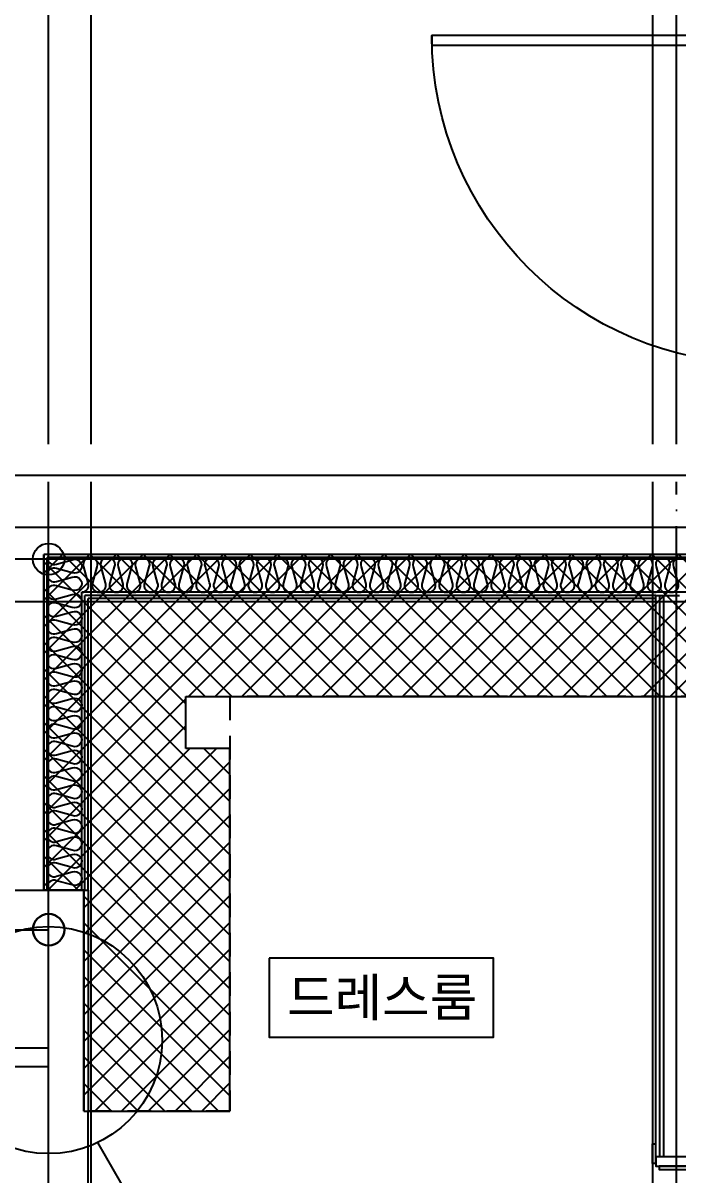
# Model space of a CAD drawing. Header units: millimetres. Extents: x -24416 to 92204, y -190080 to 23760.
# Drawn here: x 6831 to 8907, y -13510 to -9857 of the extents above; entities that cross this region are included whole.
import ezdxf
from ezdxf.enums import TextEntityAlignment as Align
from ezdxf.xclip import XClip

# ---------------------------------------------------------------- set-up
doc = ezdxf.new("R2010")
doc.units = ezdxf.units.MM
doc.header["$LTSCALE"] = 50
doc.header["$XCLIPFRAME"] = 0
for name, pattern in [('AUDIT_D_220706163347-0', [0]), ('CEN', [62, 60, -1, 0, -1]), ('HID', [2.5, 1.5, -1]), ('평면도(기준)$0$ACAD_ISO04W100', [30.5, 24, -3, 0.5, -3])]:
    doc.linetypes.add(name, pattern=pattern)
for name, color, linetype in [('84 A$0$0 TILE LINE & HATCH', 8, 'Continuous'), ('AA-단열-바닥-욕실', 30, 'Continuous'), ('ARDM', 7, 'Continuous'), ('CEN_CON', 1, 'CEN'), ('CEN_WALL', 12, 'CEN'), ('CONC', 2, 'Continuous'), ('dan1', 7, 'HID'), ('DOOR', 4, 'Continuous'), ('HAT', 9, 'Continuous'), ('INS', 252, 'Continuous'), ('SINA-F-DOOR', 5, 'Continuous'), ('SINA-F-FRAME', 4, 'Continuous'), ('SINA-F-단표시', 8, 'Continuous'), ('WAL_DRY', 7, 'Continuous'), ('실명', 3, 'AUDIT_D_220706163347-0'), ('실명박스', 7, 'AUDIT_D_220706163347-0')]:
    doc.layers.add(name, color=color, linetype=linetype)
for name, color, linetype, plot in [('AA-CEN', 1, 'CEN', False), ('AA-XXXX-MC', 153, 'AUDIT_D_220706163347-0', False), ('Defpoint', 135, 'Continuous', False), ('MC', 135, 'Continuous', False), ('X - 단위세대$0$0_임시', 134, 'Continuous', False)]:
    doc.layers.add(name, color=color, linetype=linetype, plot=plot)
doc.styles.add('HAUD01', font='Dotum.ttf')
doc.styles.add('HAUD02', font='Dotum.ttf', dxfattribs={"width": 0.8})

# ---------------------------------------------------------------- blocks, each defined once
blk = doc.blocks.new('FSD-1100(100)')
at = {"layer": 'DOOR'}
for p, q in [((30, 100), (1070, 100)), ((45, 60), (1055, 60)), ((45, 0), (1055, 0))]:
    blk.add_line(p, q, dxfattribs=at)
blk.add_lwpolyline([(30, 100), (30, 1140), (60, 1140), (60, 100), (30, 100)], dxfattribs=at)
for points in [[(0, 100), (30, 100), (30, 60), (45, 60), (45, 0), (0, 0)], [(1100, 100), (1070, 100), (1070, 60), (1055, 60), (1055, 0), (1100, 0)]]:
    blk.add_lwpolyline(points, close=True, dxfattribs=at)
blk.add_arc((30, 100), 1040, 0, 90, dxfattribs=at)
at = {"layer": 'X - 단위세대$0$0_임시'}
for p, q in [((-10, 0), (-10, 100)), ((1110, 0), (1110, 100))]:
    blk.add_line(p, q, dxfattribs=at)
at = {"layer": 'X - 단위세대$0$0_임시', "style": 'HAUD02'}
blk.add_text('1100(100)', height=20, dxfattribs=at).set_placement((497.5, 32.2), align=Align.MIDDLE)
blk = doc.blocks.new('A$C016A76E2')
at = {"layer": 'SINA-F-단표시'}
h = blk.add_hatch(dxfattribs=at)
h.set_pattern_fill('AR-SAND', color=251, scale=10, angle=90)
h.set_pattern_definition([(127.5, (671299.453, 3999847.715), (-19.26823769, -0.62993358), [0, -15.2, 0, -17, 0, -16.25]), (97.5, (671299.453, 3999847.715), (-28.22146065, 17.69776705), [0, -8.2, 0, -13.7, 0, -5.25]), (57.5, (671299.453, 3999835.415), (-0.056590535, 31.14141862), [0, -5, 0, -18, 0, -23.5]), (47.5, (671299.453, 3999835.415), (-8.77675565, 30.06126605), [0, -2.5, 0, -11.8, 0, -13.5])])
h.paths.add_polyline_path([(-150, 770), (-110, 770), (-110, 80), (-150, 80)])
at = {"layer": '84 A$0$0 TILE LINE & HATCH'}
blk.add_line((-740, 80), (-740, 50), dxfattribs=at)
at = {"layer": 'SINA-F-DOOR', "color": 8}
for points in [[(-760, 126), (-760, 176), (-580, 176), (-580, 156), (-740, 156), (-740, 126)], [(-760, 70), (-760, 20), (-580, 20), (-580, 40), (-740, 40), (-740, 70)]]:
    blk.add_lwpolyline(points, dxfattribs=at)
at = {"layer": 'SINA-F-DOOR'}
blk.add_lwpolyline([(-150, 80), (-840, 80), (-840, 116), (-150, 116), (-150, 80)], dxfattribs=at)
at = {"layer": 'SINA-F-DOOR', "color": 8}
for points in [[(-720, 116), (-780, 116), (-780, 126), (-720, 126)], [(-720, 80), (-780, 80), (-780, 70), (-720, 70)]]:
    blk.add_lwpolyline(points, close=True, dxfattribs=at)
at = {"layer": 'SINA-F-DOOR', "color": 1, "linetype": '평면도(기준)$0$ACAD_ISO04W100', "ltscale": 20}
blk.add_arc((-149.4, 78.4), 691.6, 90.0471, 177.0967, dxfattribs=at)
at = {"layer": 'SINA-F-FRAME'}
for points in [[(0, 780), (0, 840), (12, 840), (12, 780)], [(0, 800), (0, 770), (-150, 770), (-150, 800)], [(-10, 770), (-10, 760), (-110, 760), (-110, 770)], [(0, 50), (0, 80), (-150, 80), (-150, 50)], [(-10, 80), (-10, 90), (-110, 90), (-110, 80)], [(0, 70), (0, 20), (12, 20), (12, 70)]]:
    blk.add_lwpolyline(points, close=True, dxfattribs=at)
at = {"layer": 'SINA-F-단표시', "color": 7}
blk.add_line((-150, 80), (-150, 770), dxfattribs=at)
at = {"layer": 'SINA-F-단표시', "color": 8}
blk.add_line((-110, 770), (-110, 80), dxfattribs=at)
blk = doc.blocks.new('U-76B(기본)', base_point=(218292.1, 9215.4))
at = {"layer": 'CEN_CON'}
for p, q in [((203612.1, 19750.4), (212132.1, 19750.4)), ((211887.1, 16995.4), (211887.1, 19750.4))]:
    blk.add_line(p, q, dxfattribs=at)
at = {"layer": 'CEN_WALL'}
blk.add_line((208992.1, 17760.4), (212132.1, 17760.4), dxfattribs=at)
at = {"layer": 'CONC'}
for p, q in [((210837.1, 19765.4), (211902.1, 19765.4)), ((210837.1, 19638.4), (210837.1, 19765.4)), ((211902.1, 17245.4), (211902.1, 19765.4)), ((212152.1, 17495.4), (212152.1, 19750.4)), ((205602.1, 19625.4), (210137.1, 19625.4)), ((210137.1, 19638.4), (210837.1, 19638.4)), ((210137.1, 19638.4), (210137.1, 19625.4))]:
    blk.add_line(p, q, dxfattribs=at)
at = {"layer": 'dan1'}
for p, q in [((210137.1, 19175.4), (210137.1, 19625.4)), ((211452.1, 19175.4), (210137.1, 19175.4)), ((211452.1, 16795.4), (211452.1, 19175.4))]:
    blk.add_line(p, q, dxfattribs=at)
at = {"layer": 'Defpoint'}
blk.add_circle((211887.1, 19750.4), 50, dxfattribs=at)
at = {"layer": 'INS'}
for p, q in [((210837.1, 19755.4), (211892.1, 19755.4)), ((211892.1, 17235.4), (211892.1, 19755.4)), ((210837.1, 19625.4), (210137.1, 19625.4)), ((210837.1, 19645.4), (211782.1, 19645.4)), ((210837.1, 19638.4), (210837.1, 19625.4)), ((211782.1, 17125.4), (211782.1, 19645.4))]:
    blk.add_line(p, q, dxfattribs=at)
for points in [[(211892.1, 19755.4, 0.524856), (211871.5, 19725.6), (211885.2, 19675.2, -1.449198), (211844, 19675.2), (211857.7, 19725.6, 0.524856), (211837.1, 19755.4, 0.524856), (211816.5, 19725.6), (211830.2, 19675.2, -1.449198), (211789, 19675.2), (211802.7, 19725.6, 0.524856), (211782.1, 19755.4, 0.524856), (211761.5, 19725.6), (211775.2, 19675.2, -1.449198), (211734, 19675.2), (211747.7, 19725.6, 0.524856), (211727.1, 19755.4, 0.524856), (211706.5, 19725.6), (211720.2, 19675.2, -1.449198), (211679, 19675.2), (211692.7, 19725.6, 0.524856), (211672.1, 19755.4, 0.524856), (211651.5, 19725.6), (211665.2, 19675.2, -1.449198), (211624, 19675.2), (211637.7, 19725.6, 0.524856), (211617.1, 19755.4, 0.524856), (211596.5, 19725.6), (211610.2, 19675.2, -1.449198), (211569, 19675.2), (211582.7, 19725.6, 0.524856), (211562.1, 19755.4, 0.524856), (211541.5, 19725.6), (211555.2, 19675.2, -1.449198), (211514, 19675.2), (211527.7, 19725.6, 0.524856), (211507.1, 19755.4, 0.524856), (211486.5, 19725.6), (211500.2, 19675.2, -1.449198), (211459, 19675.2), (211472.7, 19725.6, 0.524856), (211452.1, 19755.4, 0.524856), (211431.5, 19725.6), (211445.2, 19675.2, -1.449198), (211404, 19675.2), (211417.7, 19725.6, 0.524856), (211397.1, 19755.4, 0.524856), (211376.5, 19725.6), (211390.2, 19675.2, -1.449198), (211349, 19675.2), (211362.7, 19725.6, 0.524856), (211342.1, 19755.4, 0.524856), (211321.5, 19725.6), (211335.2, 19675.2, -1.449198), (211294, 19675.2), (211307.7, 19725.6, 0.524856), (211287.1, 19755.4, 0.524856), (211266.5, 19725.6), (211280.2, 19675.2, -1.449198), (211239, 19675.2), (211252.7, 19725.6, 0.524856), (211232.1, 19755.4, 0.524856), (211211.5, 19725.6), (211225.2, 19675.2, -1.449198), (211184, 19675.2), (211197.7, 19725.6, 0.524856), (211177.1, 19755.4, 0.524856), (211156.5, 19725.6), (211170.2, 19675.2, -1.449198), (211129, 19675.2), (211142.7, 19725.6, 0.524856), (211122.1, 19755.4, 0.524856), (211101.5, 19725.6), (211115.2, 19675.2, -1.449198), (211074, 19675.2), (211087.7, 19725.6, 0.524856), (211067.1, 19755.4, 0.524856), (211046.5, 19725.6), (211060.2, 19675.2, -1.449198), (211019, 19675.2), (211032.7, 19725.6, 0.524856), (211012.1, 19755.4, 0.524856), (210991.5, 19725.6), (211005.2, 19675.2, -1.449198), (210964, 19675.2), (210977.7, 19725.6, 0.524856), (210957.1, 19755.4, 0.524856), (210936.5, 19725.6), (210950.2, 19675.2, -1.449198), (210909, 19675.2), (210922.7, 19725.6, 0.524856), (210902.1, 19755.4, 0.524856), (210881.5, 19725.6), (210895.2, 19675.2, -1.449198), (210854, 19675.2), (210867.7, 19725.6, 0.524856), (210847.1, 19755.4)], [(211782.1, 19645.4, 0.524856), (211811.9, 19624.8), (211862.3, 19638.5, -1.449198), (211862.3, 19597.3), (211811.9, 19611, 0.524856), (211782.1, 19590.4, 0.524856), (211811.9, 19569.8), (211862.3, 19583.5, -1.449198), (211862.3, 19542.3), (211811.9, 19556, 0.524856), (211782.1, 19535.4, 0.524856), (211811.9, 19514.8), (211862.3, 19528.5, -1.449198), (211862.3, 19487.3), (211811.9, 19501, 0.524856), (211782.1, 19480.4, 0.524856), (211811.9, 19459.8), (211862.3, 19473.5, -1.449198), (211862.3, 19432.3), (211811.9, 19446, 0.524856), (211782.1, 19425.4, 0.524856), (211811.9, 19404.8), (211862.3, 19418.5, -1.449198), (211862.3, 19377.3), (211811.9, 19391, 0.524856), (211782.1, 19370.4, 0.524856), (211811.9, 19349.8), (211862.3, 19363.5, -1.449198), (211862.3, 19322.3), (211811.9, 19336, 0.524856), (211782.1, 19315.4, 0.524856), (211811.9, 19294.8), (211862.3, 19308.5, -1.449198), (211862.3, 19267.3), (211811.9, 19281, 0.524856), (211782.1, 19260.4, 0.524856), (211811.9, 19239.8), (211862.3, 19253.5, -1.449198), (211862.3, 19212.3), (211811.9, 19226, 0.524856), (211782.1, 19205.4, 0.524856), (211811.9, 19184.8), (211862.3, 19198.5, -1.449198), (211862.3, 19157.3), (211811.9, 19171, 0.524856), (211782.1, 19150.4, 0.524856), (211811.9, 19129.8), (211862.3, 19143.5, -1.449198), (211862.3, 19102.3), (211811.9, 19116, 0.524856), (211782.1, 19095.4, 0.524856), (211811.9, 19074.8), (211862.3, 19088.5, -1.449198), (211862.3, 19047.3), (211811.9, 19061, 0.524856), (211782.1, 19040.4, 0.524856), (211811.9, 19019.8), (211862.3, 19033.5, -1.449198), (211862.3, 18992.3), (211811.9, 19006, 0.524856), (211782.1, 18985.4, 0.524856), (211811.9, 18964.8), (211862.3, 18978.5, -1.449198), (211862.3, 18937.3), (211811.9, 18951, 0.524856), (211782.1, 18930.4, 0.524856), (211811.9, 18909.8), (211862.3, 18923.5, -1.449198), (211862.3, 18882.3), (211811.9, 18896, 0.524856), (211782.1, 18875.4, 0.524856), (211811.9, 18854.8), (211862.3, 18868.5, -1.449198), (211862.3, 18827.3), (211811.9, 18841, 0.524856), (211782.1, 18820.4, 0.524856), (211811.9, 18799.8), (211862.3, 18813.5, -1.449198), (211862.3, 18772.3), (211811.9, 18786, 0.524856), (211782.1, 18765.4, 0.524856), (211811.9, 18744.8), (211862.3, 18758.5, -1.449198), (211862.3, 18717.3), (211811.9, 18731, 0.524856), (211782.1, 18710.4, 0.524856), (211811.9, 18689.8), (211862.3, 18703.5, -1.449198), (211862.3, 18662.3), (211811.9, 18676, 0.524856), (211782.1, 18655.4, 0.524856), (211811.9, 18634.8), (211862.3, 18648.5, -1.449198), (211862.3, 18607.3), (211811.9, 18621, 0.524856), (211782.1, 18600.4, 0.524856), (211811.9, 18579.8), (211862.3, 18593.5, -1.449198), (211862.3, 18552.3), (211811.9, 18566, 0.524856), (211782.1, 18545.4, 0.524856), (211811.9, 18524.8), (211862.3, 18538.5, -1.449198), (211862.3, 18497.3), (211811.9, 18511, 0.524856), (211782.1, 18490.4, 0.524856), (211811.9, 18469.8), (211862.3, 18483.5, -1.449198), (211862.3, 18442.3), (211811.9, 18456, 0.524856), (211782.1, 18435.4, 0.524856), (211811.9, 18414.8), (211862.3, 18428.5, -1.449198), (211862.3, 18387.3), (211811.9, 18401, 0.524856), (211782.1, 18380.4, 0.524856), (211811.9, 18359.8), (211862.3, 18373.5, -1.449198), (211862.3, 18332.3), (211811.9, 18346, 0.524856), (211782.1, 18325.4, 0.524856), (211811.9, 18304.8), (211862.3, 18318.5, -1.449198), (211862.3, 18277.3), (211811.9, 18291, 0.524856), (211782.1, 18270.4, 0.524856), (211811.9, 18249.8), (211862.3, 18263.5, -1.449198), (211862.3, 18222.3), (211811.9, 18236, 0.524856), (211782.1, 18215.4, 0.524856), (211811.9, 18194.8), (211862.3, 18208.5, -1.449198), (211862.3, 18167.3), (211811.9, 18181, 0.524856), (211782.1, 18160.4, 0.524856), (211811.9, 18139.8), (211862.3, 18153.5, -1.449198), (211862.3, 18112.3), (211811.9, 18126, 0.524856), (211782.1, 18105.4, 0.524856), (211811.9, 18084.8), (211862.3, 18098.5, -1.449198), (211862.3, 18057.3), (211811.9, 18071, 0.524856), (211782.1, 18050.4, 0.524856), (211811.9, 18029.8), (211862.3, 18043.5, -1.449198), (211862.3, 18002.3), (211811.9, 18016, 0.524856), (211782.1, 17995.4, 0.524856), (211811.9, 17974.8), (211862.3, 17988.5, -1.449198), (211862.3, 17947.3), (211811.9, 17961, 0.524856), (211782.1, 17940.4, 0.524856), (211811.9, 17919.8), (211862.3, 17933.5, -1.449198), (211862.3, 17892.3), (211811.9, 17906, 0.524856), (211782.1, 17885.4, 0.524856), (211811.9, 17864.8), (211862.3, 17878.5, -1.449198), (211862.3, 17837.3), (211811.9, 17851, 0.524856), (211782.1, 17830.4, 0.524856), (211811.9, 17809.8), (211862.3, 17823.5, -1.449198), (211862.3, 17782.3), (211811.9, 17796, 0.524856), (211782.1, 17775.4, 0.524856), (211811.9, 17754.8), (211862.3, 17768.5, -1.449198), (211862.3, 17727.3)]]:
    blk.add_lwpolyline(points, format="xyb", dxfattribs=at)
at = {"layer": 'MC'}
for p, q in [((211752.1, 16995.4), (211752.1, 19750.4)), ((203612.1, 19615.4), (212132.1, 19615.4)), ((208992.1, 17835.4), (212132.1, 17835.4))]:
    blk.add_line(p, q, dxfattribs=at)
at = {"layer": 'WAL_DRY'}
for p, q in [((210837.1, 19635.4), (211772.1, 19635.4)), ((210837.1, 19625.4), (211762.1, 19625.4)), ((211762.1, 17825.4), (211762.1, 19625.4)), ((211772.1, 17825.4), (211772.1, 19635.4)), ((209992.1, 17825.4), (211772.1, 17825.4)), ((211772.1, 17825.4), (211772.1, 17750.4)), ((209992.1, 17812.9), (211772.1, 17812.9)), ((209992.1, 17800.4), (211772.1, 17800.4))]:
    blk.add_line(p, q, dxfattribs=at)
at = {"layer": 'DOOR', "extrusion": (0, 0, -1), "zscale": -1}
blk.add_blockref('FSD-1100(100)', (-213577.1, 17395.4), dxfattribs=at)
at = {"layer": 'SINA-F-FRAME', "color": 0, "xscale": -1, "rotation": 270}
blk.add_blockref('A$C016A76E2', (209192.1, 17825.4), dxfattribs=at)
blk = doc.blocks.new('CO-102-MF', base_point=(243441.5, -43595.4))
at = {"layer": 'CONC'}
blk.add_line((277431.5, -45375.4), (277166.5, -45375.4), dxfattribs=at)
at = {"layer": 'Defpoint'}
blk.add_circle((277431.5, -46815.4), 50, dxfattribs=at)
blk = doc.blocks.new('U-76A(기본)', base_point=(206307.1, 38575.4))
at = {"layer": 'CEN_CON'}
for p, q in [((206307.1, 38275.4), (206307.1, 45600.4)), ((208742.1, 45375.4), (206307.1, 45375.4))]:
    blk.add_line(p, q, dxfattribs=at)
at = {"layer": 'CEN_WALL'}
blk.add_line((206307.1, 45000.4), (208201.2, 45000.4), dxfattribs=at)
at = {"layer": 'CONC'}
blk.add_line((209122.1, 45500.4), (206307.1, 45500.4), dxfattribs=at)
at = {"layer": 'Defpoint'}
blk.add_circle((206307.1, 45375.4), 50, dxfattribs=at)
at = {"layer": 'MC'}
blk.add_line((206307.1, 44940.4), (208201.2, 44940.4), dxfattribs=at)
blk = doc.blocks.new('A$C415C5DAF')
at = {"layer": 'AA-XXXX-MC'}
for p, q in [((-5438, -29569.2), (-5438, -21882.6)), ((-3658, -29569.2), (-3658, -21882.6)), ((-3168, -29834.2), (-6978.1, -29834.2)), ((-5573, -30069.2), (-6978.1, -30069.2))]:
    blk.add_line(p, q, dxfattribs=at)
at = {"layer": 'CEN_CON'}
for p, q in [((-5573, -29569.2), (-5573, -21882.6)), ((-3583, -29569.2), (-3583, -21882.6)), ((-5573, -29934.2), (-6978.1, -29934.2))]:
    blk.add_line(p, q, dxfattribs=at)
at = {"layer": '실명박스'}
blk.add_lwpolyline([(-4873.9, -31199.3), (-4873.9, -31449.3), (-4162.7, -31449.3), (-4162.7, -31199.3)], close=True, dxfattribs=at)
at = {"layer": '실명', "style": 'HAUD01'}
blk.add_text('드레스룸', height=120, dxfattribs=at).set_placement((-4515.5, -31322.5), align=Align.MIDDLE)
blk = doc.blocks.new('A$C1CAF0AFA')
at = {"layer": 'HAT'}
h = blk.add_hatch(dxfattribs=at)
h.set_pattern_fill('_USER', color=5, scale=60, angle=45, double=1, pattern_type=0)
h.set_pattern_definition([(45, (0, -23760), (-42.4264, 42.4264), []), (135, (0, -23760), (-42.4264, -42.4264), [])])
h.paths.add_polyline_path([(13472.4, -28712.1), (13472.4, -28262.1), (14277.4, -28262.1), (14277.4, -37032.1), (15257.4, -37032.1), (15257.4, -41327.1), (10837.4, -41327.1), (10837.4, -41602.1), (7037.4, -41602.1), (7037.4, -41152.1), (10377.4, -41152.1), (10377.4, -40877.1), (10657.4, -40877.1), (10657.4, -41167.1), (10857.4, -41167.1), (10857.4, -40877.1), (14807.4, -40877.1), (14807.4, -37482.1), (13827.4, -37482.1), (13827.4, -34582.1), (14117.4, -34582.1), (14117.4, -34382.1), (13827.4, -34382.1), (13827.4, -28712.1)])
h.paths.add_polyline_path([(7037.4, -37067.1), (7487.4, -37067.1), (7487.4, -35917.1), (7347.4, -35917.1), (7347.4, -35752.1), (9867.4, -35752.1), (9867.4, -35427.1), (9544.9, -35427.1), (9544.9, -35227.1), (9867.4, -35227.1), (9867.4, -28262.1), (9417.4, -28262.1), (9417.4, -33477.1), (9267.4, -33477.1), (9267.4, -34877.1), (9417.4, -34877.1), (9417.4, -35302.1), (6897.4, -35302.1), (6897.4, -36367.1), (7024.4, -36367.1), (7024.4, -37067.1)])
at = {"layer": 'AA-CEN', "color": 4}
blk.add_lwpolyline([(7037.4, -37067.1), (7487.4, -37067.1), (7487.4, -35917.1), (7347.4, -35917.1), (7347.4, -35752.1), (9867.4, -35752.1), (9867.4, -35427.1), (9544.9, -35427.1), (9544.9, -35227.1), (9867.4, -35227.1), (9867.4, -28262.1), (9417.4, -28262.1), (9417.4, -33477.1), (9267.4, -33477.1), (9267.4, -34877.1), (9417.4, -34877.1), (9417.4, -35302.1), (6897.4, -35302.1), (6897.4, -36367.1), (7024.4, -36367.1), (7024.4, -37067.1)], close=True, dxfattribs=at)
blk = doc.blocks.new('A$C45F312F6')
at = {"layer": 'ARDM', "color": 3}
blk.add_lwpolyline([(7067.3, -37167.1), (7262.3, -37505.4), (7479.8, -37505.4)], dxfattribs=at)
blk.add_circle((6912.4, -36842.1), 360, dxfattribs=at)

msp = doc.modelspace()

# ---------------------------------------------------------------- block references
msp.add_blockref('A$C45F312F6', (0, 23760))
ref = msp.add_blockref('CO-102-MF', (-27077.6, -9512.1))
XClip(ref).set_block_clipping_path([(276026.3244563882, -53915.4314148597), (288191.4609298514, -37588.8391314663)])
at = {"rotation": 90}
msp.add_blockref('U-76B(기본)', (17447.4, -5152.1), dxfattribs=at)
ref = msp.add_blockref('U-76A(기본)', (6912.4, -19532.1), dxfattribs=dict(xscale=-1))
XClip(ref).set_block_clipping_path([(195472.1148688775, 38275.3918016901), (207712.2513423408, 54601.9840850835)])
at = {"layer": 'AA-단열-바닥-욕실'}
msp.add_blockref('A$C1CAF0AFA', (0, 23760), dxfattribs=at)
at = {"layer": '실명박스'}
msp.add_blockref('A$C415C5DAF', (12485.4, 18377.1), dxfattribs=at)

doc.saveas('drawing.dxf')
